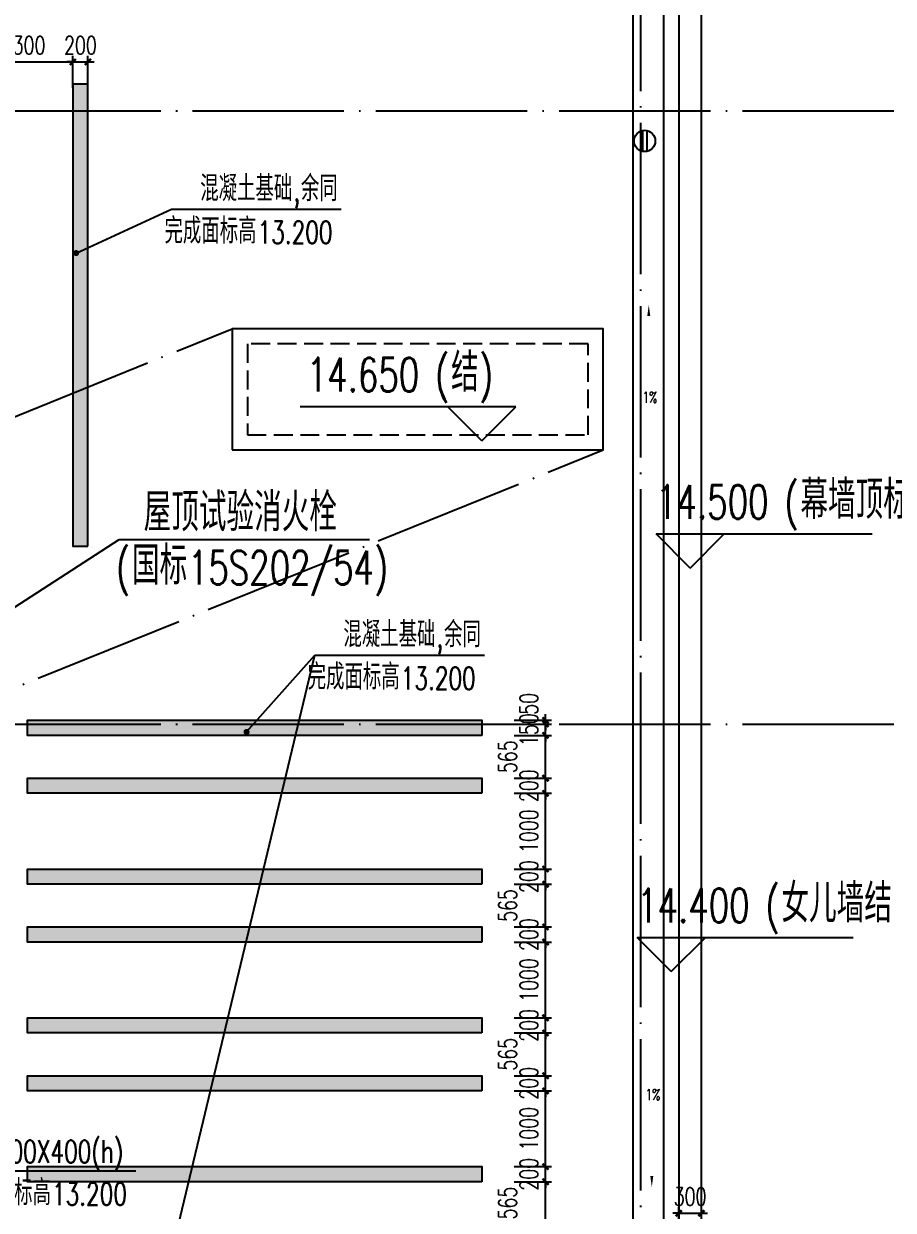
# Model space of a CAD drawing. Extents: x -1313754 to 847533, y 489853 to 941203.
# Drawn here: x 362998 to 374478, y 784899 to 800568 of the extents above; entities that cross this region are included whole.
import ezdxf

# ---------------------------------------------------------------- set-up
doc = ezdxf.new("R2010")
doc.units = 0
doc.header["$LTSCALE"] = 1000
doc.header["$MEASUREMENT"] = 0
doc.linetypes.add('DASH', pattern=[0.35, 0.25, -0.1])
doc.linetypes.add('DOTE', pattern=[2.42, 2, -0.2, 0.02, -0.2])
doc.layers.get('Defpoints').update_dxf_attribs({"color": 210})
for name, color, linetype in [('A-AXIS-DOTE', 14, 'DOTE'), ('A-AXIS-DP', 126, 'Continuous'), ('A-AXIS-SYMB', 3, 'Continuous'), ('A-DRAIN', 142, 'Continuous'), ('A-HATCH-2', 251, 'Continuous'), ('A-SFCE', 30, 'Continuous'), ('A-WINDOW', 140, 'Continuous'), ('AS-COLN', 6, 'Continuous'), ('AS-WALL', 40, 'Continuous'), ('AS-结构边线层', 200, 'Continuous'), ('DIM_SYMB', 3, 'Continuous'), ('EQUIP_雨水斗', 7, 'Continuous'), ('PUB_TEXT', 7, 'Continuous'), ('SB_ZF消火栓', 10, 'Continuous')]:
    doc.layers.add(name, color=color, linetype=linetype)
doc.styles.add('_TCH_DIM', font='SIMPLEX', dxfattribs={"bigfont": 'GBCBIG'})
doc.styles.add('_TCH_DIM_T3', font='SIMPLEX', dxfattribs={"width": 0.705882, "bigfont": 'GBCBIG'})
doc.dimstyles.new('_TCH_ARCH&&80', dxfattribs={"dimtxt": 238, "dimasz": 80, "dimexe": 80, "dimexo": 80, "dimgap": 101, "dimtad": 1, "dimdec": 0, "dimzin": 0, "dimdsep": 46, "dimtxsty": '_TCH_DIM_T3', "dimblk": 'ARCHTICK', "dimcen": 0.09, "dimclrt": 7, "dimazin": 2, "dimtfac": 1, "dimtdec": 0, "dimtix": 1, "dimtmove": 2, "dimatfit": 3, "dimfxl": 0, "dimtolj": 1, "dimtzin": 0, "dimarcsym": 0})
pattern_1 = [(320, (-501100, 50), (-18.82564, -215.178055), [22.5, -247.5]), (265, (-501100, 50), (225.65764, 41.6254), [18, -198]), (10.4514, (-501101.57, 32.07), (206.831863, -173.552815), [19.122057, -210.342634]), (316.1842, (-501040, 50), (-49.655704, -320.172315), [33.75, -371.25]), (6.6356, (-501044.14, 23.32), (292.23536, -280.39881), [28.68309, -315.5139]), (261.1842, (-501040, 50), (292.23558, -280.39858), [27, -297]), (291, (-501055, 20), (-120.785667, -179.072116), [22.5, -247.5]), (236, (-501055, 20), (217.545014, -72.9946), [18, -198]), (341.4514, (-501065.07, 5.08), (96.75915, -252.06679), [19.122057, -210.342634]), (307.5, (-501100, 50), (99.868156, -3.6479566), [0, -195.6, 0, -201, 0, -198.75]), (277.5, (-501100, 50), (118.323514, -78.920861), [0, -114.6, 0, -191.1, 0, -75.75]), (237.5, (-501100, 116.9), (-6.7664615, -160.146731), [0, -75, 0, -234, 0, -310.5]), (227.5, (-501100, 146.9), (30.031495, -174.95585), [0, -97.5, 0, -155.4, 0, -220.5])]

# ---------------------------------------------------------------- blocks, each defined once
blk = doc.blocks.new('_ArchTick')
at = {"color": 0, "linetype": 'ByBlock', "const_width": 0.4}
blk.add_lwpolyline([(-0.5, -0.5), (0.5, 0.5)], dxfattribs=at)
blk = doc.blocks.new('*D1521')
at = {"layer": 'A-AXIS-DP', "color": 0, "lineweight": -2}
for p, q in [((-128454.18452, 784350), (-128454.18452, 784940)), ((-128154.18454, 784350), (-128154.18454, 784940)), ((-128454.18452, 784860), (-128534.18452, 784860)), ((-128454.18452, 784860), (-128154.18454, 784860)), ((-128154.18454, 784860), (-128074.18454, 784860))]:
    blk.add_line(p, q, dxfattribs=at)
at = {"layer": 'Defpoints', "color": 0}
for p in [(-128154.18454, 784860), (-128454.18452, 784270), (-128154.18454, 784270)]:
    blk.add_point(p, dxfattribs=at)
at = {"layer": 'A-AXIS-DP', "color": 0, "lineweight": -2, "xscale": 80, "yscale": 80, "zscale": 80}
blk.add_blockref('_ArchTick', (-128454.18452, 784860), dxfattribs=at)
at = {"layer": 'A-AXIS-DP', "color": 0, "lineweight": -2, "xscale": 80, "yscale": 80, "zscale": 80, "rotation": 180}
blk.add_blockref('_ArchTick', (-128154.18454, 784860), dxfattribs=at)
at = {"layer": 'A-AXIS-DP', "color": 7, "insert": (-128304.18453, 785080), "char_height": 238, "attachment_point": 5, "style": '_TCH_DIM_T3'}
blk.add_mtext('\\A1;300', dxfattribs=at)
blk = doc.blocks.new('*D1570')
at = {"layer": 'A-AXIS-DP', "color": 0, "lineweight": -2}
for p, q in [((-137754, 799720), (-137754, 800144)), ((-136454, 799720), (-136454, 800144)), ((-137754, 800064), (-136454, 800064))]:
    blk.add_line(p, q, dxfattribs=at)
at = {"layer": 'Defpoints', "color": 0}
for p in [(-136454, 800064), (-137754, 799640), (-136454, 799640)]:
    blk.add_point(p, dxfattribs=at)
at = {"layer": 'A-AXIS-DP', "color": 0, "lineweight": -2, "xscale": 80, "yscale": 80, "zscale": 80, "rotation": 180}
blk.add_blockref('_ArchTick', (-137754, 800064), dxfattribs=at)
at = {"layer": 'A-AXIS-DP', "color": 0, "lineweight": -2, "xscale": 80, "yscale": 80, "zscale": 80}
blk.add_blockref('_ArchTick', (-136454, 800064), dxfattribs=at)
at = {"layer": 'A-AXIS-DP', "color": 7, "insert": (-137104, 800284), "char_height": 238, "attachment_point": 5, "style": '_TCH_DIM_T3'}
blk.add_mtext('\\A1;1300', dxfattribs=at)
blk = doc.blocks.new('*D1571')
at = {"layer": 'A-AXIS-DP', "color": 0, "lineweight": -2}
for p, q in [((-136454, 799720), (-136454, 800144)), ((-136254, 799720), (-136254, 800144)), ((-136454, 800064), (-136534, 800064)), ((-136454, 800064), (-136254, 800064)), ((-136254, 800064), (-136174, 800064))]:
    blk.add_line(p, q, dxfattribs=at)
at = {"layer": 'Defpoints', "color": 0}
for p in [(-136254, 800064), (-136454, 799640), (-136254, 799640)]:
    blk.add_point(p, dxfattribs=at)
at = {"layer": 'A-AXIS-DP', "color": 0, "lineweight": -2, "xscale": 80, "yscale": 80, "zscale": 80}
blk.add_blockref('_ArchTick', (-136454, 800064), dxfattribs=at)
at = {"layer": 'A-AXIS-DP', "color": 0, "lineweight": -2, "xscale": 80, "yscale": 80, "zscale": 80, "rotation": 180}
blk.add_blockref('_ArchTick', (-136254, 800064), dxfattribs=at)
at = {"layer": 'A-AXIS-DP', "color": 7, "insert": (-136354, 800284), "char_height": 238, "attachment_point": 5, "style": '_TCH_DIM_T3'}
blk.add_mtext('\\A1;200', dxfattribs=at)
blk = doc.blocks.new('*D1572')
at = {"layer": 'A-AXIS-DP', "color": 0, "lineweight": -2}
for p, q in [((-130626, 791370), (-130133, 791370)), ((-130626, 791320), (-130133, 791320)), ((-130213, 791370), (-130213, 791450)), ((-130213, 791320), (-130213, 791370)), ((-130213, 791320), (-130213, 791240))]:
    blk.add_line(p, q, dxfattribs=at)
at = {"layer": 'Defpoints', "color": 0}
for p in [(-130706, 791370), (-130706, 791320), (-130213, 791370)]:
    blk.add_point(p, dxfattribs=at)
at = {"layer": 'A-AXIS-DP', "color": 0, "lineweight": -2, "xscale": 80, "yscale": 80, "zscale": 80}
for p, rotation in [((-130213, 791370), 270), ((-130213, 791320), 90)]:
    blk.add_blockref('_ArchTick', p, dxfattribs=dict(at, rotation=rotation))
at = {"layer": 'A-AXIS-DP', "color": 7, "insert": (-130433, 791586), "char_height": 238, "attachment_point": 5, "rotation": 90, "style": '_TCH_DIM_T3'}
blk.add_mtext('\\A1;50', dxfattribs=at)
blk = doc.blocks.new('*D1573')
at = {"layer": 'A-AXIS-DP', "color": 0, "lineweight": -2}
for p, q in [((-130626, 791320), (-130133, 791320)), ((-130213, 791320), (-130213, 791400)), ((-130213, 791170), (-130213, 791320)), ((-130626, 791170), (-130133, 791170)), ((-130213, 791170), (-130213, 791090))]:
    blk.add_line(p, q, dxfattribs=at)
at = {"layer": 'Defpoints', "color": 0}
for p in [(-130706, 791320), (-130213, 791320), (-130706, 791170)]:
    blk.add_point(p, dxfattribs=at)
at = {"layer": 'A-AXIS-DP', "color": 0, "lineweight": -2, "xscale": 80, "yscale": 80, "zscale": 80}
for p, rotation in [((-130213, 791320), 270), ((-130213, 791170), 90)]:
    blk.add_blockref('_ArchTick', p, dxfattribs=dict(at, rotation=rotation))
at = {"layer": 'A-AXIS-DP', "color": 7, "insert": (-130433, 791245), "char_height": 238, "attachment_point": 5, "rotation": 90, "style": '_TCH_DIM_T3'}
blk.add_mtext('\\A1;150', dxfattribs=at)
blk = doc.blocks.new('*D1574')
at = {"layer": 'A-AXIS-DP', "color": 0, "lineweight": -2}
for p, q in [((-130626, 791170), (-130133, 791170)), ((-130213, 790605), (-130213, 791170)), ((-130626, 790605), (-130133, 790605))]:
    blk.add_line(p, q, dxfattribs=at)
at = {"layer": 'Defpoints', "color": 0}
for p in [(-130706, 791170), (-130213, 791170), (-130706, 790605)]:
    blk.add_point(p, dxfattribs=at)
at = {"layer": 'A-AXIS-DP', "color": 0, "lineweight": -2, "xscale": 80, "yscale": 80, "zscale": 80}
for p, rotation in [((-130213, 791170), 90), ((-130213, 790605), 270)]:
    blk.add_blockref('_ArchTick', p, dxfattribs=dict(at, rotation=rotation))
at = {"layer": 'A-AXIS-DP', "color": 7, "insert": (-130713, 790888), "char_height": 238, "attachment_point": 5, "rotation": 90, "style": '_TCH_DIM_T3'}
blk.add_mtext('\\A1;565', dxfattribs=at)
blk = doc.blocks.new('*D1575')
at = {"layer": 'A-AXIS-DP', "color": 0, "lineweight": -2}
for p, q in [((-130626, 790605), (-130133, 790605)), ((-130213, 790605), (-130213, 790685)), ((-130213, 790405), (-130213, 790605)), ((-130626, 790405), (-130133, 790405)), ((-130213, 790405), (-130213, 790325))]:
    blk.add_line(p, q, dxfattribs=at)
at = {"layer": 'Defpoints', "color": 0}
for p in [(-130706, 790605), (-130213, 790605), (-130706, 790405)]:
    blk.add_point(p, dxfattribs=at)
at = {"layer": 'A-AXIS-DP', "color": 0, "lineweight": -2, "xscale": 80, "yscale": 80, "zscale": 80}
for p, rotation in [((-130213, 790605), 270), ((-130213, 790405), 90)]:
    blk.add_blockref('_ArchTick', p, dxfattribs=dict(at, rotation=rotation))
at = {"layer": 'A-AXIS-DP', "color": 7, "insert": (-130433, 790505), "char_height": 238, "attachment_point": 5, "rotation": 90, "style": '_TCH_DIM_T3'}
blk.add_mtext('\\A1;200', dxfattribs=at)
blk = doc.blocks.new('*D1576')
at = {"layer": 'A-AXIS-DP', "color": 0, "lineweight": -2}
for p, q in [((-130626, 790405), (-130133, 790405)), ((-130213, 789405), (-130213, 790405)), ((-130626, 789405), (-130133, 789405))]:
    blk.add_line(p, q, dxfattribs=at)
at = {"layer": 'Defpoints', "color": 0}
for p in [(-130706, 790405), (-130213, 790405), (-130706, 789405)]:
    blk.add_point(p, dxfattribs=at)
at = {"layer": 'A-AXIS-DP', "color": 0, "lineweight": -2, "xscale": 80, "yscale": 80, "zscale": 80}
for p, rotation in [((-130213, 790405), 90), ((-130213, 789405), 270)]:
    blk.add_blockref('_ArchTick', p, dxfattribs=dict(at, rotation=rotation))
at = {"layer": 'A-AXIS-DP', "color": 7, "insert": (-130433, 789905), "char_height": 238, "attachment_point": 5, "rotation": 90, "style": '_TCH_DIM_T3'}
blk.add_mtext('\\A1;1000', dxfattribs=at)
blk = doc.blocks.new('*D1577')
at = {"layer": 'A-AXIS-DP', "color": 0, "lineweight": -2}
for p, q in [((-130213, 789405), (-130213, 789485)), ((-130626, 789405), (-130133, 789405)), ((-130213, 789205), (-130213, 789405)), ((-130626, 789205), (-130133, 789205)), ((-130213, 789205), (-130213, 789125))]:
    blk.add_line(p, q, dxfattribs=at)
at = {"layer": 'Defpoints', "color": 0}
for p in [(-130706, 789405), (-130213, 789405), (-130706, 789205)]:
    blk.add_point(p, dxfattribs=at)
at = {"layer": 'A-AXIS-DP', "color": 0, "lineweight": -2, "xscale": 80, "yscale": 80, "zscale": 80}
for p, rotation in [((-130213, 789405), 270), ((-130213, 789205), 90)]:
    blk.add_blockref('_ArchTick', p, dxfattribs=dict(at, rotation=rotation))
at = {"layer": 'A-AXIS-DP', "color": 7, "insert": (-130433, 789305), "char_height": 238, "attachment_point": 5, "rotation": 90, "style": '_TCH_DIM_T3'}
blk.add_mtext('\\A1;200', dxfattribs=at)
blk = doc.blocks.new('*D1578')
at = {"layer": 'A-AXIS-DP', "color": 0, "lineweight": -2}
for p, q in [((-130626, 789205), (-130133, 789205)), ((-130213, 788640), (-130213, 789205)), ((-130626, 788640), (-130133, 788640))]:
    blk.add_line(p, q, dxfattribs=at)
at = {"layer": 'Defpoints', "color": 0}
for p in [(-130706, 789205), (-130213, 789205), (-130706, 788640)]:
    blk.add_point(p, dxfattribs=at)
at = {"layer": 'A-AXIS-DP', "color": 0, "lineweight": -2, "xscale": 80, "yscale": 80, "zscale": 80}
for p, rotation in [((-130213, 789205), 90), ((-130213, 788640), 270)]:
    blk.add_blockref('_ArchTick', p, dxfattribs=dict(at, rotation=rotation))
at = {"layer": 'A-AXIS-DP', "color": 7, "insert": (-130713, 788923), "char_height": 238, "attachment_point": 5, "rotation": 90, "style": '_TCH_DIM_T3'}
blk.add_mtext('\\A1;565', dxfattribs=at)
blk = doc.blocks.new('*D1579')
at = {"layer": 'A-AXIS-DP', "color": 0, "lineweight": -2}
for p, q in [((-130213, 788640), (-130213, 788720)), ((-130626, 788640), (-130133, 788640)), ((-130213, 788440), (-130213, 788640)), ((-130626, 788440), (-130133, 788440)), ((-130213, 788440), (-130213, 788360))]:
    blk.add_line(p, q, dxfattribs=at)
at = {"layer": 'Defpoints', "color": 0}
for p in [(-130706, 788640), (-130213, 788640), (-130706, 788440)]:
    blk.add_point(p, dxfattribs=at)
at = {"layer": 'A-AXIS-DP', "color": 0, "lineweight": -2, "xscale": 80, "yscale": 80, "zscale": 80}
for p, rotation in [((-130213, 788640), 270), ((-130213, 788440), 90)]:
    blk.add_blockref('_ArchTick', p, dxfattribs=dict(at, rotation=rotation))
at = {"layer": 'A-AXIS-DP', "color": 7, "insert": (-130433, 788540), "char_height": 238, "attachment_point": 5, "rotation": 90, "style": '_TCH_DIM_T3'}
blk.add_mtext('\\A1;200', dxfattribs=at)
blk = doc.blocks.new('*D1580')
at = {"layer": 'A-AXIS-DP', "color": 0, "lineweight": -2}
for p, q in [((-130626, 788440), (-130133, 788440)), ((-130213, 787440), (-130213, 788440)), ((-130626, 787440), (-130133, 787440))]:
    blk.add_line(p, q, dxfattribs=at)
at = {"layer": 'Defpoints', "color": 0}
for p in [(-130706, 788440), (-130213, 788440), (-130706, 787440)]:
    blk.add_point(p, dxfattribs=at)
at = {"layer": 'A-AXIS-DP', "color": 0, "lineweight": -2, "xscale": 80, "yscale": 80, "zscale": 80}
for p, rotation in [((-130213, 788440), 90), ((-130213, 787440), 270)]:
    blk.add_blockref('_ArchTick', p, dxfattribs=dict(at, rotation=rotation))
at = {"layer": 'A-AXIS-DP', "color": 7, "insert": (-130433, 787940), "char_height": 238, "attachment_point": 5, "rotation": 90, "style": '_TCH_DIM_T3'}
blk.add_mtext('\\A1;1000', dxfattribs=at)
blk = doc.blocks.new('*D1581')
at = {"layer": 'A-AXIS-DP', "color": 0, "lineweight": -2}
for p, q in [((-130626, 787440), (-130133, 787440)), ((-130213, 787440), (-130213, 787520)), ((-130213, 787240), (-130213, 787440)), ((-130626, 787240), (-130133, 787240)), ((-130213, 787240), (-130213, 787160))]:
    blk.add_line(p, q, dxfattribs=at)
at = {"layer": 'Defpoints', "color": 0}
for p in [(-130706, 787440), (-130213, 787440), (-130706, 787240)]:
    blk.add_point(p, dxfattribs=at)
at = {"layer": 'A-AXIS-DP', "color": 0, "lineweight": -2, "xscale": 80, "yscale": 80, "zscale": 80}
for p, rotation in [((-130213, 787440), 270), ((-130213, 787240), 90)]:
    blk.add_blockref('_ArchTick', p, dxfattribs=dict(at, rotation=rotation))
at = {"layer": 'A-AXIS-DP', "color": 7, "insert": (-130433, 787340), "char_height": 238, "attachment_point": 5, "rotation": 90, "style": '_TCH_DIM_T3'}
blk.add_mtext('\\A1;200', dxfattribs=at)
blk = doc.blocks.new('*D1582')
at = {"layer": 'A-AXIS-DP', "color": 0, "lineweight": -2}
for p, q in [((-130626, 787240), (-130133, 787240)), ((-130213, 786675), (-130213, 787240)), ((-130626, 786675), (-130133, 786675))]:
    blk.add_line(p, q, dxfattribs=at)
at = {"layer": 'Defpoints', "color": 0}
for p in [(-130706, 787240), (-130213, 787240), (-130706, 786675)]:
    blk.add_point(p, dxfattribs=at)
at = {"layer": 'A-AXIS-DP', "color": 0, "lineweight": -2, "xscale": 80, "yscale": 80, "zscale": 80}
for p, rotation in [((-130213, 787240), 90), ((-130213, 786675), 270)]:
    blk.add_blockref('_ArchTick', p, dxfattribs=dict(at, rotation=rotation))
at = {"layer": 'A-AXIS-DP', "color": 7, "insert": (-130713, 786958), "char_height": 238, "attachment_point": 5, "rotation": 90, "style": '_TCH_DIM_T3'}
blk.add_mtext('\\A1;565', dxfattribs=at)
blk = doc.blocks.new('*D1583')
at = {"layer": 'A-AXIS-DP', "color": 0, "lineweight": -2}
for p, q in [((-130626, 786675), (-130133, 786675)), ((-130213, 786675), (-130213, 786755)), ((-130213, 786475), (-130213, 786675)), ((-130626, 786475), (-130133, 786475)), ((-130213, 786475), (-130213, 786395))]:
    blk.add_line(p, q, dxfattribs=at)
at = {"layer": 'Defpoints', "color": 0}
for p in [(-130706, 786675), (-130213, 786675), (-130706, 786475)]:
    blk.add_point(p, dxfattribs=at)
at = {"layer": 'A-AXIS-DP', "color": 0, "lineweight": -2, "xscale": 80, "yscale": 80, "zscale": 80}
for p, rotation in [((-130213, 786675), 270), ((-130213, 786475), 90)]:
    blk.add_blockref('_ArchTick', p, dxfattribs=dict(at, rotation=rotation))
at = {"layer": 'A-AXIS-DP', "color": 7, "insert": (-130433, 786575), "char_height": 238, "attachment_point": 5, "rotation": 90, "style": '_TCH_DIM_T3'}
blk.add_mtext('\\A1;200', dxfattribs=at)
blk = doc.blocks.new('*D1584')
at = {"layer": 'A-AXIS-DP', "color": 0, "lineweight": -2}
for p, q in [((-130626, 786475), (-130133, 786475)), ((-130213, 785475), (-130213, 786475)), ((-130626, 785475), (-130133, 785475))]:
    blk.add_line(p, q, dxfattribs=at)
at = {"layer": 'Defpoints', "color": 0}
for p in [(-130706, 786475), (-130213, 786475), (-130706, 785475)]:
    blk.add_point(p, dxfattribs=at)
at = {"layer": 'A-AXIS-DP', "color": 0, "lineweight": -2, "xscale": 80, "yscale": 80, "zscale": 80}
for p, rotation in [((-130213, 786475), 90), ((-130213, 785475), 270)]:
    blk.add_blockref('_ArchTick', p, dxfattribs=dict(at, rotation=rotation))
at = {"layer": 'A-AXIS-DP', "color": 7, "insert": (-130433, 785975), "char_height": 238, "attachment_point": 5, "rotation": 90, "style": '_TCH_DIM_T3'}
blk.add_mtext('\\A1;1000', dxfattribs=at)
blk = doc.blocks.new('*D1585')
at = {"layer": 'A-AXIS-DP', "color": 0, "lineweight": -2}
for p, q in [((-130213, 785475), (-130213, 785555)), ((-130626, 785475), (-130133, 785475)), ((-130213, 785275), (-130213, 785475)), ((-130626, 785275), (-130133, 785275)), ((-130213, 785275), (-130213, 785195))]:
    blk.add_line(p, q, dxfattribs=at)
at = {"layer": 'Defpoints', "color": 0}
for p in [(-130706, 785475), (-130213, 785475), (-130706, 785275)]:
    blk.add_point(p, dxfattribs=at)
at = {"layer": 'A-AXIS-DP', "color": 0, "lineweight": -2, "xscale": 80, "yscale": 80, "zscale": 80}
for p, rotation in [((-130213, 785475), 270), ((-130213, 785275), 90)]:
    blk.add_blockref('_ArchTick', p, dxfattribs=dict(at, rotation=rotation))
at = {"layer": 'A-AXIS-DP', "color": 7, "insert": (-130433, 785375), "char_height": 238, "attachment_point": 5, "rotation": 90, "style": '_TCH_DIM_T3'}
blk.add_mtext('\\A1;200', dxfattribs=at)
blk = doc.blocks.new('*D1586')
at = {"layer": 'A-AXIS-DP', "color": 0, "lineweight": -2}
for p, q in [((-130626, 785275), (-130133, 785275)), ((-130213, 784710), (-130213, 785275)), ((-130626, 784710), (-130133, 784710))]:
    blk.add_line(p, q, dxfattribs=at)
at = {"layer": 'Defpoints', "color": 0}
for p in [(-130706, 785275), (-130213, 785275), (-130706, 784710)]:
    blk.add_point(p, dxfattribs=at)
at = {"layer": 'A-AXIS-DP', "color": 0, "lineweight": -2, "xscale": 80, "yscale": 80, "zscale": 80}
for p, rotation in [((-130213, 785275), 90), ((-130213, 784710), 270)]:
    blk.add_blockref('_ArchTick', p, dxfattribs=dict(at, rotation=rotation))
at = {"layer": 'A-AXIS-DP', "color": 7, "insert": (-130713, 784993), "char_height": 238, "attachment_point": 5, "rotation": 90, "style": '_TCH_DIM_T3'}
blk.add_mtext('\\A1;565', dxfattribs=at)
blk = doc.blocks.new('$TwtSys$00000139')
at = {"color": 7}
for p, q in [((-19, 92, 0), (-19, -92, 0)), ((19, 92, 0), (19, -92, 0))]:
    blk.add_line(p, q, dxfattribs=at)
blk.add_circle((0, 0, 0), 93.8)
blk = doc.blocks.new('43243')
at = {"layer": 'AS-结构边线层'}
blk.add_lwpolyline([(371646, 818320), (371646, 782920), (371346, 782920), (371346, 774520), (371646, 774520), (371646, 741420), (359546, 741420), (359546, 741720), (359446, 741720), (359446, 741920), (357146, 741920), (357146, 741720), (356846, 741720), (356846, 741420), (356046, 741420), (356046, 741420), (356046, 832020)], dxfattribs=at)
blk = doc.blocks.new('dote')
at = {"layer": 'A-AXIS-DOTE'}
for p, q in [((91882.2, -264080), (91882.2, 36662.3)), ((76282.2, -5400), (98661.5, -5400)), ((76282.2, -13500), (98661.5, -13500))]:
    blk.add_line(p, q, dxfattribs=at)
blk = doc.blocks.new('234243242332')
at = {"layer": 'SB_ZF消火栓'}
for p, q in [((361076, 791700), (364259, 793755)), ((364259, 793755), (367565, 793755))]:
    blk.add_line(p, q, dxfattribs=at)
at = {"layer": 'SB_ZF消火栓', "style": '_TCH_DIM'}
for s, p in [('屋顶试验消火栓', (364581, 793865)), ('国标', (364427, 793162, 0))]:
    blk.add_text(s, height=506.4, dxfattribs=at).set_placement(p)
at = {"layer": 'SB_ZF消火栓', "style": '_TCH_DIM', "width": 0.705882}
for s, height, p in [('(', 446, (364217, 793162, 0)), ('15S202/54)', 446.2, (365165, 793162, 0))]:
    blk.add_text(s, height=height, dxfattribs=at).set_placement(p)
blk = doc.blocks.new('rrrrrrrrrrrrrrrrrrrrr')
at = {"layer": 'A-HATCH-2'}
h = blk.add_hatch(dxfattribs=at)
h.set_pattern_fill('混凝土', color=8, scale=30, angle=-90)
h.set_pattern_definition([(320, (-499900, 350), (-18.82564, -215.178055), [22.5, -247.5]), (265, (-499900, 350), (225.65764, 41.6254), [18, -198]), (10.4514, (-499901.57, 332.07), (206.831863, -173.552815), [19.122057, -210.342634]), (316.1842, (-499840, 350), (-49.655704, -320.172315), [33.75, -371.25]), (6.6356, (-499844.14, 323.32), (292.23536, -280.39881), [28.68309, -315.5139]), (261.1842, (-499840, 350), (292.23558, -280.39858), [27, -297]), (291, (-499855, 320), (-120.785667, -179.072116), [22.5, -247.5]), (236, (-499855, 320), (217.545014, -72.9946), [18, -198]), (341.4514, (-499865.07, 305.08), (96.75915, -252.06679), [19.122057, -210.342634]), (307.5, (-499900, 350), (99.868156, -3.6479566), [0, -195.6, 0, -201, 0, -198.75]), (277.5, (-499900, 350), (118.323514, -78.920861), [0, -114.6, 0, -191.1, 0, -75.75]), (237.5, (-499900, 416.9), (-6.7664615, -160.146731), [0, -75, 0, -234, 0, -310.5]), (227.5, (-499900, 446.9), (30.031495, -174.95585), [0, -97.5, 0, -155.4, 0, -220.5])])
h.paths.add_polyline_path([(-136454.2, 793670), (-136454.2, 799770), (-136254.2, 799770), (-136254.2, 793670)])
h = blk.add_hatch(dxfattribs=at)
h.set_pattern_fill('混凝土', color=8, scale=30, angle=-90)
h.set_pattern_definition(pattern_1)
h.paths.add_polyline_path([(-137054.2, 791370), (-137054.2, 791170), (-131054.2, 791170), (-131054.2, 791370)])
h = blk.add_hatch(dxfattribs=at)
h.set_pattern_fill('混凝土', color=8, scale=30, angle=-90)
h.set_pattern_definition(pattern_1)
h.paths.add_polyline_path([(-137054.2, 790605), (-137054.2, 790405), (-131054.2, 790405), (-131054.2, 790605)])
h = blk.add_hatch(dxfattribs=at)
h.set_pattern_fill('混凝土', color=8, scale=30, angle=-90)
h.set_pattern_definition(pattern_1)
h.paths.add_polyline_path([(-137054.2, 789405), (-137054.2, 789205), (-131054.2, 789205), (-131054.2, 789405)])
h = blk.add_hatch(dxfattribs=at)
h.set_pattern_fill('混凝土', color=8, scale=30, angle=-90)
h.set_pattern_definition(pattern_1)
h.paths.add_polyline_path([(-137054.2, 788640), (-137054.2, 788440), (-131054.2, 788440), (-131054.2, 788640)])
h = blk.add_hatch(dxfattribs=at)
h.set_pattern_fill('混凝土', color=8, scale=30, angle=-90)
h.set_pattern_definition(pattern_1)
h.paths.add_polyline_path([(-137054.2, 787440), (-137054.2, 787240), (-131054.2, 787240), (-131054.2, 787440)])
h = blk.add_hatch(dxfattribs=at)
h.set_pattern_fill('混凝土', color=8, scale=30, angle=-90)
h.set_pattern_definition(pattern_1)
h.paths.add_polyline_path([(-137054.2, 786675), (-137054.2, 786475), (-131054.2, 786475), (-131054.2, 786675)])
h = blk.add_hatch(dxfattribs=at)
h.set_pattern_fill('混凝土', color=8, scale=30, angle=-90)
h.set_pattern_definition([(320, (95317.41, 335405.16), (-18.82564, -215.178055), [22.5, -247.5]), (265, (95317.41, 335405.16), (225.65764, 41.6254), [18, -198]), (10.4514, (95315.84, 335387.23), (206.83186, -173.552815), [19.12206, -210.34263]), (316.1842, (95377.4, 335405.16), (-49.6557, -320.17231), [33.75, -371.25]), (6.6356, (95373.27, 335378.48), (292.23536, -280.39881), [28.68309, -315.5139]), (261.1842, (95377.4, 335405.16), (292.23558, -280.39858), [27, -297]), (291, (95362.41, 335375.16), (-120.78567, -179.072116), [22.5, -247.5]), (236, (95362.41, 335375.16), (217.54501, -72.9946), [18, -198]), (341.4514, (95352.35, 335360.23), (96.75915, -252.06679), [19.12206, -210.34263]), (307.5, (95317.41, 335405.16), (99.868156, -3.647957), [0, -195.6, 0, -201, 0, -198.75]), (277.5, (95317.41, 335405.16), (118.323514, -78.920861), [0, -114.6, 0, -191.1, 0, -75.75]), (237.5, (95317.41, 335472.06), (-6.766462, -160.146731), [0, -75, 0, -234, 0, -310.5]), (227.5, (95317.41, 335502.06), (30.031495, -174.95585), [0, -97.5, 0, -155.4, 0, -220.5])])
h.paths.add_polyline_path([(-137054.2, 785475), (-137054.2, 785275), (-131054.2, 785275), (-131054.2, 785475)])
at = {"layer": 'A-AXIS-DOTE'}
for p, q in [((-144054.2, 792620), (-134350, 796540)), ((-139154.2, 791020), (-129450, 794940))]:
    blk.add_line(p, q, dxfattribs=at)
at = {"layer": 'A-AXIS-SYMB'}
for p, q in [((-130604.2, 795510), (-133454.2, 795510)), ((-131054.2, 795060), (-131504.2, 795510)), ((-131054.2, 795060), (-130604.2, 795510)), ((-128302.6, 793380), (-128752.6, 793830)), ((-128752.6, 793830), (-125902.6, 793830)), ((-128302.6, 793380), (-127852.6, 793830)), ((-128552.6, 788050), (-129002.6, 788500)), ((-129002.6, 788500), (-126152.6, 788500)), ((-128552.6, 788050), (-128102.6, 788500))]:
    blk.add_line(p, q, dxfattribs=at)
for points in [[(-128850, 795761.6, 0, 0, 0), (-128850, 796856.6, 0, 40, 0), (-128850, 796706.6, 0, 0, 0)], [(-128810, 786298.4, 0, 0, 0), (-128810, 785203.4, 0, 40, 0), (-128810, 785353.4, 0, 0, 0)]]:
    blk.add_lwpolyline(points, format="xyseb", dxfattribs=at)
at = {"layer": 'A-DRAIN'}
blk.add_line((-129054.2, 791320), (-128654.2, 791320), dxfattribs=at)
for points in [[(-144054.2, 741120), (-142954.2, 741120), (-142954.2, 741720), (-140654.2, 741720), (-140654.2, 741120), (-128154.2, 741120), (-128154.2, 832520), (-140654.2, 832520), (-140654.2, 831920), (-142954.2, 831920), (-142954.2, 832520), (-144054.2, 832520)], [(-129054.2, 741620), (-129054.2, 773920), (-131554.2, 773920), (-131554.2, 783520), (-129054.2, 783520), (-129054.2, 817720), (-131554.2, 817720), (-131554.2, 821620), (-129054.2, 821620), (-129054.2, 832020)]]:
    blk.add_lwpolyline(points, dxfattribs=at)
at = {"layer": 'A-SFCE'}
for points in [[(-128454.2, 818320), (-128454.2, 782920), (-128754.2, 782920), (-128754.2, 774520), (-128454.2, 774520), (-128454.2, 741420), (-140554.2, 741420), (-140554.2, 741720), (-140654.2, 741720), (-140654.2, 741920), (-142940, 741920)], [(-136854.2, 832020), (-128654.2, 832020), (-128654.2, 821220), (-129054.2, 821220), (-129054.2, 818120), (-128654.2, 818120), (-128654.2, 783120), (-129054.2, 783120), (-129054.2, 774320), (-128654.2, 774320), (-128654.2, 741620), (-140354.2, 741620), (-140354.2, 741920), (-140454.2, 741920), (-140454.2, 744570), (-143154.2, 744570), (-143154.2, 741920), (-143454.2, 741920), (-143454.2, 741920), (-143854.2, 741920), (-143854.2, 749670)]]:
    blk.add_lwpolyline(points, dxfattribs=at)
blk.add_lwpolyline([(-134350, 794940), (-129450, 794940), (-129450, 796540), (-134350, 796540)], close=True, dxfattribs=at)
at = {"layer": 'A-SFCE', "linetype": 'DASH'}
blk.add_lwpolyline([(-134150, 795140), (-129650, 795140), (-129650, 796340), (-134150, 796340)], close=True, dxfattribs=at)
at = {"layer": 'AS-COLN'}
for points in [[(-136254.2, 793670), (-136254.2, 799770), (-136454.2, 799770), (-136454.2, 793670)], [(-131054.2, 791170), (-137054.2, 791170), (-137054.2, 791370), (-131054.2, 791370)], [(-131054.2, 790405), (-137054.2, 790405), (-137054.2, 790605), (-131054.2, 790605)], [(-131054.2, 789205), (-137054.2, 789205), (-137054.2, 789405), (-131054.2, 789405)], [(-131054.2, 788440), (-137054.2, 788440), (-137054.2, 788640), (-131054.2, 788640)], [(-131054.2, 787240), (-137054.2, 787240), (-137054.2, 787440), (-131054.2, 787440)], [(-131054.2, 786475), (-137054.2, 786475), (-137054.2, 786675), (-131054.2, 786675)], [(-131054.2, 785275), (-137054.2, 785275), (-137054.2, 785475), (-131054.2, 785475)]]:
    blk.add_lwpolyline(points, close=True, dxfattribs=at)
at = {"layer": 'DIM_SYMB'}
for p, q in [((-136410, 797540), (-135150, 798120)), ((-135150, 798120), (-132910, 798120)), ((-135060, 784710), (-133260, 792230)), ((-134160, 791215), (-133260, 792230)), ((-133260, 792230), (-131020, 792230)), ((-139040, 785420), (-135624.2, 785420))]:
    blk.add_line(p, q, dxfattribs=at)
at = {"layer": 'DIM_SYMB', "const_width": 40}
for points in [[(-136428.2, 797531.6, 1), (-136391.8, 797548.4, 1)], [(-134173.3, 791200, 1), (-134146.7, 791230, 1)]]:
    blk.add_lwpolyline(points, format="xyb", close=True, dxfattribs=at)
at = {"layer": 'EQUIP_雨水斗', "linetype": 'Continuous', "xscale": 1.5, "yscale": 1.5, "zscale": 1.5}
blk.add_blockref('$TwtSys$00000139', (-128904.2, 799020), dxfattribs=at)
at = {"layer": 'PUB_TEXT', "style": '_TCH_DIM'}
for s, height, p in [('混凝土基础', 337.59, (-134771.9, 798225)), ('余同', 337.59, (-133443.2, 798225)), ('完成面标高', 337.59, (-135243.7, 797665)), ('结', 506.4, (-131460, 795710)), ('幕墙顶标高', 506.38, (-126848.4, 794030)), ('混凝土基础', 337.59, (-132881.9, 792335)), ('余同', 337.59, (-131553.2, 792335)), ('完成面标高', 337.59, (-133353.7, 791775)), ('女儿墙结', 506.38, (-127098.4, 788700)), ('百叶底标高', 337.59, (-137957.9, 784965))]:
    blk.add_text(s, height=height, dxfattribs=at).set_placement(p)
at = {"layer": 'PUB_TEXT', "style": '_TCH_DIM', "width": 0.705882}
for s, height, p in [(',', 297.5, (-133543.2, 798225)), ('13.200', 297.5, (-134015, 797665)), ('(', 446.2, (-131670, 795710)), (')', 446.2, (-131091.4, 795710)), ('14.650', 446.25, (-133365, 795710)), ('1%%%', 148.75, (-128935, 795560.4)), ('14.500', 446.25, (-128753.4, 794030)), ('(', 446.2, (-127058.4, 794030)), (',', 297.5, (-131653.2, 792335)), ('13.200', 297.5, (-132125, 791775)), ('14.400', 446.25, (-129003.4, 788700)), ('(', 446.2, (-127308.4, 788700)), ('1%%%', 148.75, (-128895, 786350.9)), ('1100X400(h)', 297.5, (-137649.2, 785525)), ('13.200', 297.5, (-136729.2, 784965))]:
    blk.add_text(s, height=height, dxfattribs=at).set_placement(p)
at = {"layer": 'A-AXIS-DP'}
for p1, p2, distance, picture, middle in [((-137754.2, 799640), (-136454.2, 799640), 424, '*D1570', (-137104.2, 800284)), ((-136454.2, 799640), (-136254.2, 799640), 424, '*D1571', (-136354.2, 800284)), ((-130705.8, 791170), (-130705.8, 791320), -492.7, '*D1573', (-130433.2, 791245)), ((-130705.8, 790405), (-130705.8, 790605), -492.7, '*D1575', (-130433.2, 790505)), ((-130705.8, 789405), (-130705.8, 790405), -492.7, '*D1576', (-130433.2, 789905)), ((-130705.8, 789205), (-130705.8, 789405), -492.7, '*D1577', (-130433.2, 789305)), ((-130705.8, 788440), (-130705.8, 788640), -492.7, '*D1579', (-130433.2, 788540)), ((-130705.8, 787440), (-130705.8, 788440), -492.7, '*D1580', (-130433.2, 787940)), ((-130705.8, 787240), (-130705.8, 787440), -492.7, '*D1581', (-130433.2, 787340)), ((-130705.8, 786475), (-130705.8, 786675), -492.7, '*D1583', (-130433.2, 786575)), ((-130705.8, 785475), (-130705.8, 786475), -492.7, '*D1584', (-130433.2, 785975)), ((-130705.8, 785275), (-130705.8, 785475), -492.7, '*D1585', (-130433.2, 785375)), ((-128454.2, 784270), (-128154.2, 784270), 590, '*D1521', (-128304.2, 785080))]:
    dim = blk.add_aligned_dim(p1=p1, p2=p2, distance=distance, dimstyle='_TCH_ARCH&&80', dxfattribs=at)
    dim.commit()
    dim.dimension.update_dxf_attribs({"geometry": picture, "text_midpoint": middle})
for base, p1, p2, picture, middle in [((-130213.2, 791370), (-130705.8, 791320), (-130705.8, 791370), '*D1572', (-130433.2, 791586)), ((-130213.2, 791170), (-130705.8, 790605), (-130705.8, 791170), '*D1574', (-130713.2, 790887.5)), ((-130213.2, 789205), (-130705.8, 788640), (-130705.8, 789205), '*D1578', (-130713.2, 788922.5)), ((-130213.2, 787240), (-130705.8, 786675), (-130705.8, 787240), '*D1582', (-130713.2, 786957.5)), ((-130213.2, 785275), (-130705.8, 784710), (-130705.8, 785275), '*D1586', (-130713.2, 784992.5))]:
    dim = blk.add_linear_dim(base=base, p1=p1, p2=p2, angle=90, dimstyle='_TCH_ARCH&&80', dxfattribs=at)
    dim.commit()
    dim.dimension.update_dxf_attribs({"geometry": picture, "text_midpoint": middle, "dimtype": 161})

msp = doc.modelspace()

# ---------------------------------------------------------------- linework, layer by layer
at = {"layer": 'A-SFCE'}
msp.add_lwpolyline([(371445.8, 832020), (371445.8, 821220), (368945.8, 821220), (368945.8, 818120), (371445.8, 818120), (371445.8, 783120), (368945.8, 783120), (368945.8, 774320), (371445.8, 774320), (371445.8, 741620)], dxfattribs=at)

# ---------------------------------------------------------------- block references
msp.add_blockref('rrrrrrrrrrrrrrrrrrrrr', (500100, 0))
at = {"layer": 'A-WINDOW'}
msp.add_blockref('43243', (0, 0), dxfattribs=at)
at = {"layer": 'AS-WALL'}
msp.add_blockref('dote', (279263.6, 804820), dxfattribs=at)
at = {"layer": 'SB_ZF消火栓', "linetype": 'Continuous'}
msp.add_blockref('234243242332', (0, 0), dxfattribs=at)

doc.saveas('drawing.dxf')
